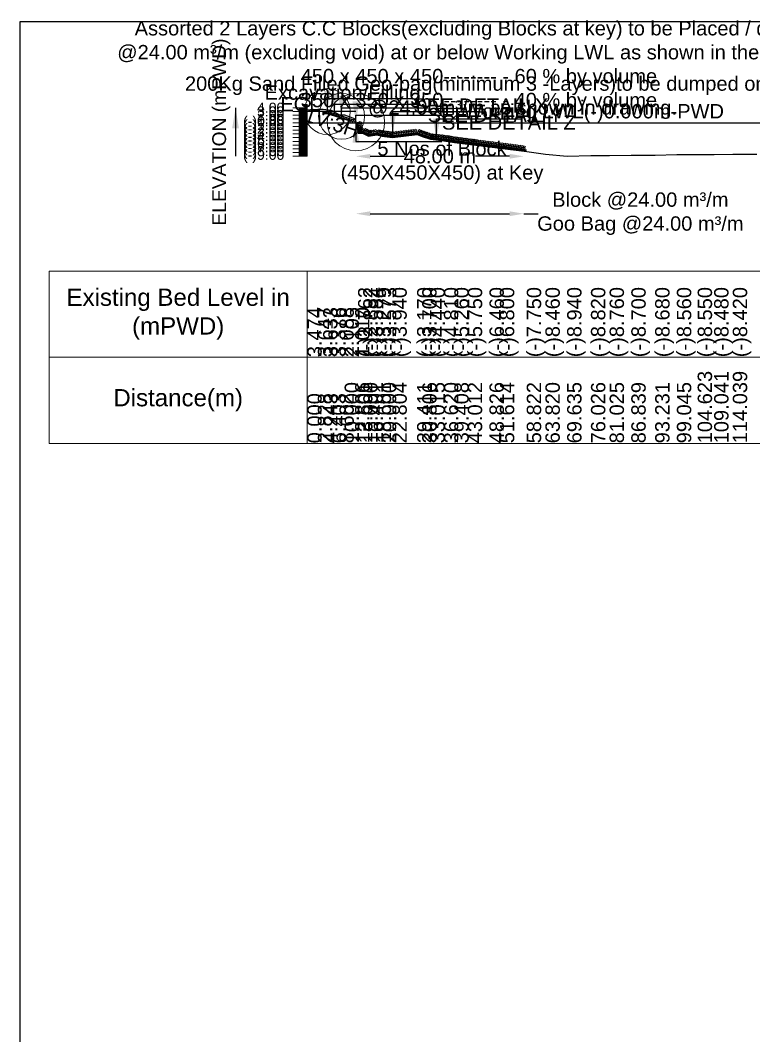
# Model space of a CAD drawing. Header units: inches. Extents: x 89000 to 845000, y -7071 to 18.
# Drawn here: x 160000 to 162555, y -3533 to 4 of the extents above; entities that cross this region are included whole.
import ezdxf

# ---------------------------------------------------------------- set-up
doc = ezdxf.new("R2010")
doc.units = ezdxf.units.IN
doc.header["$LTSCALE"] = 7
doc.header["$MEASUREMENT"] = 0
for name, color, linetype, lineweight in [('Cross section Data Border', 7, 'Continuous', 9), ('Cross Section Labels', 7, 'Continuous', 9), ('Existing_Bed_Level for Xsection', 7, 'Continuous', 25), ('Long Section Labels', 7, 'Continuous', 9)]:
    doc.layers.add(name, color=color, linetype=linetype, lineweight=lineweight)
doc.styles.get("Standard").update_dxf_attribs({"font": 'arial.ttf'})
doc.dimstyles.new('Appron Lebeling Style', dxfattribs={"dimtxt": 50, "dimasz": 50, "dimexe": 0.18, "dimexo": 0.0625, "dimgap": 0.09, "dimtad": 0, "dimtih": 1, "dimtoh": 1, "dimdec": 4, "dimzin": 0, "dimdsep": 46, "dimtxsty": 'Standard', "dimcen": 0.09, "dimse1": 1, "dimse2": 1, "dimadec": 0, "dimazin": 0, "dimtfac": 1, "dimtdec": 4, "dimtofl": 0, "dimtmove": 0, "dimatfit": 3, "dimfxl": 1, "dimtolj": 1, "dimtzin": 0, "dimarcsym": 0})
doc.dimstyles.get("Standard").update_dxf_attribs({"dimtxt": 0.18, "dimasz": 0.18, "dimexe": 0.18, "dimexo": 0.0625, "dimgap": 0.09, "dimtad": 0, "dimtih": 1, "dimtoh": 1, "dimdec": 4, "dimzin": 0, "dimdsep": 46, "dimtxsty": 'Standard', "dimcen": 0.09, "dimadec": 0, "dimazin": 0, "dimtfac": 1, "dimtdec": 4, "dimtofl": 0, "dimtmove": 0, "dimatfit": 3, "dimfxl": 1, "dimtolj": 1, "dimtzin": 0, "dimarcsym": 0})

# ---------------------------------------------------------------- blocks, each defined once
blk = doc.blocks.new('*D3')
at = {"layer": 'Cross Section Labels', "color": 0, "lineweight": -2, "transparency": 16777216}
for p, q in [((161219.2, -469.8), (161338.4, -469.8)), ((161704.8, -469.8), (161585.6, -469.8))]:
    blk.add_line(p, q, dxfattribs=at)
at = {"layer": 'Cross Section Labels', "color": 0, "transparency": 16777216}
for points in [[(161219.2, -461.4), (161219.2, -478.1), (161169.2, -469.8)], [(161704.8, -461.4), (161704.8, -478.1), (161754.8, -469.8)]]:
    blk.add_solid(points, dxfattribs=at)
at = {"layer": 'Defpoints', "color": 0, "transparency": 16777216}
for p in [(161169.2, -352.8), (161754.8, -452.2), (161754.8, -469.8)]:
    blk.add_point(p, dxfattribs=at)
at = {"layer": 'Cross Section Labels', "color": 0, "transparency": 16777216, "insert": (161462, -469.8), "char_height": 50, "attachment_point": 5}
blk.add_mtext('\\A1;48.00 m', dxfattribs=at)
blk = doc.blocks.new('*D4')
at = {"layer": 'Cross Section Labels', "color": 0, "lineweight": -2, "transparency": 16777216}
for p, q in [((161219.2, -669.8), (161704.8, -669.8)), ((161754.8, -669.8), (161804.8, -669.8))]:
    blk.add_line(p, q, dxfattribs=at)
at = {"layer": 'Cross Section Labels', "color": 0, "transparency": 16777216}
for points in [[(161219.2, -661.4), (161219.2, -678.1), (161169.2, -669.8)], [(161704.8, -661.4), (161704.8, -678.1), (161754.8, -669.8)]]:
    blk.add_solid(points, dxfattribs=at)
at = {"layer": 'Defpoints', "color": 0, "transparency": 16777216}
for p in [(161169.2, -352.8), (161754.8, -452.2), (161754.8, -669.8)]:
    blk.add_point(p, dxfattribs=at)
at = {"layer": 'Cross Section Labels', "color": 0, "transparency": 16777216, "insert": (162160.4, -669.8), "char_height": 50, "attachment_point": 5}
blk.add_mtext('\\A1;Block @24.00 m³/m ^JGoo Bag @24.00 m³/m ', dxfattribs=at)

msp = doc.modelspace()

# ---------------------------------------------------------------- linework, layer by layer
msp.add_lwpolyline([(160000, 0), (170000, 0), (170000, -7071), (160000, -7071)], close=True)
at = {"layer": 'Cross section Data Border'}
msp.add_lwpolyline([(160100, -869.78), (168718.09983, -869.78), (168718.09983, -1469.78), (160100, -1469.78)], close=True, dxfattribs=at)
for points in [[(161000, -869.78), (161000, -1469.78)], [(160100, -1169.78), (168718.09983, -1169.78)]]:
    msp.add_lwpolyline(points, dxfattribs=at)
at = {"layer": 'Cross Section Labels'}
msp.add_lwpolyline([(161493.64933, -352.78), (161543.64933, -302.78), (161443.64933, -302.78)], close=True, dxfattribs=at)
for centre, radius in [((161069.79933, -313.78), 80), ((161119.52433, -330.355), 80), ((161169.24933, -350.83), 100)]:
    msp.add_circle(centre, radius, dxfattribs=at)
at = {"layer": 'Existing_Bed_Level for Xsection'}
for points in [[(161000, -307.618), (161036.76955, -305.369), (161055.15433, -305.551), (161083.24062, -308.892), (161111.83023, -325.636), (161130, -325.415), (161166.48123, -339.65), (161176.81912, -388.686), (161195, -390.246), (161213.21585, -399.372), (161241.81398, -395.407), (161260, -399.229), (161296.44561, -404), (161382.34147, -393.99), (161400.47597, -400.88), (161429.19692, -410.5), (161476.05567, -415.31), (161512.30557, -421.16), (161559.15114, -427.53), (161634.74089, -436.76), (161670.98137, -441.18), (161764.68294, -453.53), (161829.66077, -462.76), (161905.2519, -469), (161988.34205, -467.44), (162053.32094, -466.66), (162128.90611, -465.88), (162212.00165, -465.62), (162287.59077, -464.06), (162360.10073, -463.93), (162417.5366, -463.02), (162482.51307, -462.24), (162565.6232, -461.85)], [(161169.24933, -313.78), (161000, -313.78)], [(161154.62433, -342.055), (161070.39973, -313.98014), (161069.79933, -313.78), (161069.16645, -313.78), (161057.46645, -313.78)], [(161057.46645, -317.68), (161069.16645, -317.68), (161154.62433, -346.16596)], [(161000, -352.78), (168618.09983, -352.78)], [(161057.46645, -318.98), (161068.95548, -318.98), (161152.80548, -346.93)], [(161057.46645, -320.28), (161068.74452, -320.28), (161151.69933, -347.9316)]]:
    msp.add_lwpolyline(points, dxfattribs=at)
at = {"layer": 'Long Section Labels'}
for points in [[(161000, -300.78), (160950, -300.78)], [(161000, -313.78), (160950, -313.78)], [(161000, -304.03), (160970, -304.03)], [(161000, -307.28), (160970, -307.28)], [(161000, -310.53), (160970, -310.53)], [(161000, -317.03), (160970, -317.03)], [(161000, -469.78), (161000, -456.78), (161000, -443.78), (161000, -430.78), (161000, -417.78), (161000, -404.78), (161000, -391.78), (161000, -378.78), (161000, -365.78), (161000, -352.78), (161000, -339.78), (161000, -326.78), (161000, -313.78), (161000, -300.78)], [(161000, -326.78), (160950, -326.78)], [(161000, -339.78), (160950, -339.78)], [(161000, -352.78), (160950, -352.78)], [(161000, -320.28), (160970, -320.28)], [(161000, -323.53), (160970, -323.53)], [(161000, -330.03), (160970, -330.03)], [(161000, -333.28), (160970, -333.28)], [(161000, -336.53), (160970, -336.53)], [(161000, -343.03), (160970, -343.03)], [(161000, -346.28), (160970, -346.28)], [(161000, -349.53), (160970, -349.53)], [(161000, -365.78), (160950, -365.78)], [(161000, -378.78), (160950, -378.78)], [(161000, -356.03), (160970, -356.03)], [(161000, -359.28), (160970, -359.28)], [(161000, -362.53), (160970, -362.53)], [(161000, -369.03), (160970, -369.03)], [(161000, -372.28), (160970, -372.28)], [(161000, -375.53), (160970, -375.53)], [(161000, -382.03), (160970, -382.03)], [(161000, -385.28), (160970, -385.28)], [(161000, -388.53), (160970, -388.53)], [(161000, -391.78), (160950, -391.78)], [(161000, -404.78), (160950, -404.78)], [(161000, -417.78), (160950, -417.78)], [(161000, -395.03), (160970, -395.03)], [(161000, -398.28), (160970, -398.28)], [(161000, -401.53), (160970, -401.53)], [(161000, -408.03), (160970, -408.03)], [(161000, -411.28), (160970, -411.28)], [(161000, -414.53), (160970, -414.53)], [(161000, -421.03), (160970, -421.03)], [(161000, -424.28), (160970, -424.28)], [(161000, -430.78), (160950, -430.78)], [(161000, -443.78), (160950, -443.78)], [(161000, -456.78), (160950, -456.78)], [(161000, -427.53), (160970, -427.53)], [(161000, -434.03), (160970, -434.03)], [(161000, -437.28), (160970, -437.28)], [(161000, -440.53), (160970, -440.53)], [(161000, -447.03), (160970, -447.03)], [(161000, -450.28), (160970, -450.28)], [(161000, -453.53), (160970, -453.53)], [(161000, -469.78), (160950, -469.78)], [(161000, -460.03), (160970, -460.03)], [(161000, -463.28), (160970, -463.28)], [(161000, -466.53), (160970, -466.53)]]:
    msp.add_lwpolyline(points, dxfattribs=at)
for points in [[(161057.46645, -313.78), (161053.56645, -313.78), (161053.56645, -319.63), (161057.46645, -319.63)], [(161063.31645, -313.78), (161057.46645, -313.78), (161057.46645, -317.68), (161063.31645, -317.68)], [(161069.16645, -313.78), (161063.31645, -313.78), (161063.31645, -317.68), (161069.16645, -317.68)], [(161075.94953, -315.83007), (161070.39973, -313.98014), (161069.16645, -317.68), (161074.71624, -319.52993)], [(161081.49933, -317.68), (161075.94953, -315.83007), (161074.71624, -319.52993), (161080.26604, -321.37986)], [(161087.04913, -319.52993), (161081.49933, -317.68), (161080.26604, -321.37986), (161085.81584, -323.2298)], [(161057.46645, -319.63), (161053.56645, -319.63), (161053.56645, -325.48), (161057.46645, -325.48)], [(161092.59892, -321.37986), (161087.04913, -319.52993), (161085.81584, -323.2298), (161091.36563, -325.07973)], [(161098.14872, -323.2298), (161092.59892, -321.37986), (161091.36563, -325.07973), (161096.91543, -326.92966)], [(161103.69852, -325.07973), (161098.14872, -323.2298), (161096.91543, -326.92966), (161102.46523, -328.77959)], [(161109.24831, -326.92966), (161103.69852, -325.07973), (161102.46523, -328.77959), (161108.01503, -330.62953)], [(161114.79811, -328.77959), (161109.24831, -326.92966), (161108.01503, -330.62953), (161113.56482, -332.47946)], [(161120.34791, -330.62953), (161114.79811, -328.77959), (161113.56482, -332.47946), (161119.11462, -334.32939)], [(161125.89771, -332.47946), (161120.34791, -330.62953), (161119.11462, -334.32939), (161124.66442, -336.17932)], [(161131.4475, -334.32939), (161125.89771, -332.47946), (161124.66442, -336.17932), (161130.21422, -338.02926)], [(161136.9973, -336.17932), (161131.4475, -334.32939), (161130.21422, -338.02926), (161135.76401, -339.87919)], [(161142.5471, -338.02926), (161136.9973, -336.17932), (161135.76401, -339.87919), (161141.31381, -341.72912)], [(161148.0969, -339.87919), (161142.5471, -338.02926), (161141.31381, -341.72912), (161146.86361, -343.57905)], [(161153.64669, -341.72912), (161148.0969, -339.87919), (161146.86361, -343.57905), (161152.4134, -345.42899)], [(161157.54933, -346.93), (161151.69933, -346.93), (161151.69933, -352.78), (161157.54933, -352.78)], [(161160.47433, -341.08), (161154.62433, -341.08), (161154.62433, -346.93), (161160.47433, -346.93)], [(161163.39933, -346.93), (161157.54933, -346.93), (161157.54933, -352.78), (161163.39933, -352.78)], [(161166.32433, -341.08), (161160.47433, -341.08), (161160.47433, -346.93), (161166.32433, -346.93)], [(161169.24933, -346.93), (161163.39933, -346.93), (161163.39933, -352.78), (161169.24933, -352.78)], [(161183.13445, -354.95502), (161180.48622, -349.73876), (161175.26996, -352.387), (161177.91819, -357.60325)], [(161186.80043, -356.15193), (161188.61408, -350.59017), (161183.05233, -348.77652), (161181.23867, -354.33828)], [(161183.53305, -372.72352), (161178.7334, -369.37899), (161175.38887, -374.17863), (161180.18852, -377.52317)], [(161181.32714, -375.88674), (161175.56792, -376.91337), (161176.59455, -382.67258), (161182.35376, -381.64595)], [(161184.34124, -360.67919), (161181.693, -355.46293), (161176.47674, -358.11117), (161179.12498, -363.32743)], [(161185.54802, -366.40337), (161182.89978, -361.18711), (161177.68353, -363.83534), (161180.33176, -369.0516)], [(161186.7548, -372.12754), (161184.10657, -366.91128), (161178.89031, -369.55952), (161181.53855, -374.77578)], [(161187.96159, -377.85172), (161185.31335, -372.63546), (161180.09709, -375.28369), (161182.74533, -380.49995)], [(161189.36163, -373.22364), (161184.56199, -369.87911), (161181.21745, -374.67875), (161186.0171, -378.02328)], [(161189.16837, -383.57589), (161186.52014, -378.35963), (161181.30388, -381.00787), (161183.95211, -386.22413)], [(161187.15572, -376.38686), (161181.39651, -377.41349), (161182.42313, -383.1727), (161188.18235, -382.14607)], [(161188.00722, -361.8761), (161189.82087, -356.31434), (161184.25911, -354.50069), (161182.44546, -360.06245)], [(161189.214, -367.60028), (161191.02765, -362.03852), (161185.46589, -360.22487), (161183.65224, -365.78663)], [(161190.42079, -373.32445), (161192.23444, -367.76269), (161186.67268, -365.94904), (161184.85903, -371.5108)], [(161191.62757, -379.04863), (161193.44122, -373.48687), (161187.87946, -371.67321), (161186.06581, -377.23497)], [(161195.19022, -373.72376), (161190.39057, -370.37922), (161187.04604, -375.17887), (161191.84568, -378.5234)], [(161192.9843, -376.88698), (161187.22509, -377.9136), (161188.25172, -383.67282), (161194.01093, -382.64619)], [(161192.83435, -384.7728), (161194.64801, -379.21104), (161189.08625, -377.39739), (161187.27259, -382.95915)], [(161203.29837, -379.70909), (161197.56784, -378.53288), (161196.39163, -384.26341), (161202.12216, -385.43962)], [(161206.51778, -377.58602), (161203.29544, -372.7035), (161198.41292, -375.92584), (161201.63526, -380.80836)], [(161208.52869, -382.32944), (161202.79816, -381.15323), (161201.62195, -386.88376), (161207.35249, -388.05997)], [(161211.7481, -380.20637), (161208.52576, -375.32385), (161203.64324, -378.54619), (161206.86558, -383.42871)], [(161213.75901, -384.94979), (161208.02848, -383.77358), (161206.85227, -389.50411), (161212.58281, -390.68032)], [(161216.97842, -382.82672), (161213.75608, -377.9442), (161208.87356, -381.16654), (161212.0959, -386.04906)], [(161218.53338, -381.99911), (161213.11212, -379.80083), (161210.91384, -385.22209), (161216.3351, -387.42037)], [(161217.08295, -385.57238), (161211.69421, -387.84922), (161213.97106, -393.23796), (161219.35979, -390.96112)], [(161218.98934, -387.57014), (161213.2588, -386.39393), (161212.08259, -392.12446), (161217.81313, -393.30067)], [(161222.20875, -385.44707), (161218.98641, -380.56455), (161214.10388, -383.78689), (161217.32622, -388.66941)], [(161224.32795, -381.19572), (161218.9067, -378.99744), (161216.70841, -384.4187), (161222.12967, -386.61698)], [(161222.87752, -384.76899), (161217.48878, -387.04583), (161219.76563, -392.43457), (161225.15436, -390.15773)], [(161230.12253, -380.39233), (161224.70127, -378.19405), (161222.50298, -383.61531), (161227.92424, -385.81359)], [(161228.67209, -383.9656), (161223.28336, -386.24244), (161225.5602, -391.63118), (161230.94894, -389.35434)], [(161235.9171, -379.58894), (161230.49584, -377.39065), (161228.29756, -382.81191), (161233.71882, -385.0102)], [(161234.46667, -383.16221), (161229.07793, -385.43905), (161231.35477, -390.82779), (161236.74351, -388.55094)], [(161241.71167, -378.78555), (161236.29041, -376.58726), (161234.09213, -382.00852), (161239.51339, -384.20681)], [(161240.26124, -382.35882), (161234.8725, -384.63566), (161237.14934, -390.0244), (161242.53808, -387.74755)], [(161250.48942, -383.80545), (161244.64822, -384.12618), (161244.96895, -389.96738), (161250.81015, -389.64665)], [(161253.06261, -380.93304), (161248.70391, -377.03122), (161244.80208, -381.38991), (161249.16078, -385.29174)], [(161256.21436, -385.00861), (161250.37315, -385.32934), (161250.69389, -391.17054), (161256.53509, -390.84981)], [(161258.78754, -382.1362), (161254.42885, -378.23438), (161250.52702, -382.59308), (161254.88572, -386.4949)], [(161261.93929, -386.21177), (161256.09809, -386.5325), (161256.41882, -392.3737), (161262.26002, -392.05297)], [(161264.51248, -383.33937), (161260.15378, -379.43754), (161256.25196, -383.79624), (161260.61065, -387.69806)], [(161269.07766, -383.79873), (161264.4318, -380.24365), (161260.87673, -384.88951), (161265.52259, -388.44458)], [(161266.73299, -386.86051), (161260.93375, -387.6295), (161261.70274, -393.42874), (161267.50198, -392.65975)], [(161274.87817, -384.55806), (161270.23231, -381.00298), (161266.67724, -385.64884), (161271.3231, -389.20391)], [(161272.5335, -387.61984), (161266.73426, -388.38883), (161267.50325, -394.18807), (161273.30249, -393.41908)], [(161280.67868, -385.31739), (161276.03282, -381.76231), (161272.47775, -386.40817), (161277.12361, -389.96324)], [(161278.33401, -388.37917), (161272.53477, -389.14816), (161273.30376, -394.9474), (161279.103, -394.17841)], [(161286.47919, -386.07672), (161281.83333, -382.52164), (161278.27826, -387.1675), (161282.92412, -390.72257)], [(161292.2797, -386.83604), (161287.63385, -383.28097), (161284.07877, -387.92683), (161288.72463, -391.4819)], [(161298.08021, -387.59537), (161293.43436, -384.0403), (161289.87928, -388.68616), (161294.52514, -392.24123)], [(161299.84377, -387.01446), (161294.47162, -384.69877), (161292.15593, -390.07093), (161297.52809, -392.38662)], [(161305.65445, -386.3373), (161300.28229, -384.02162), (161297.9666, -389.39377), (161303.33876, -391.70946)], [(161311.46513, -385.66015), (161306.09297, -383.34446), (161303.77728, -388.71662), (161309.14944, -391.03231)], [(161317.2758, -384.98299), (161311.90364, -382.6673), (161309.58796, -388.03946), (161314.96012, -390.35515)], [(161315.74799, -388.52387), (161310.311, -390.68295), (161312.47009, -396.11994), (161317.90707, -393.96085)], [(161323.08648, -384.30584), (161317.71432, -381.99015), (161315.39863, -387.36231), (161320.77079, -389.67799)], [(161321.55866, -387.84671), (161316.12167, -390.0058), (161318.28076, -395.44279), (161323.71775, -393.2837)], [(161328.89716, -383.62868), (161323.525, -381.31299), (161321.20931, -386.68515), (161326.58147, -389.00084)], [(161327.36934, -387.16955), (161321.93235, -389.32864), (161324.09144, -394.76563), (161329.52843, -392.60654)], [(161334.70783, -382.95152), (161329.33567, -380.63584), (161327.01999, -386.008), (161332.39214, -388.32368)], [(161333.18002, -386.4924), (161327.74303, -388.65149), (161329.90211, -394.08847), (161335.3391, -391.92939)], [(161340.51851, -382.27437), (161335.14635, -379.95868), (161332.83066, -385.33084), (161338.20282, -387.64653)], [(161338.99069, -385.81524), (161333.5537, -387.97433), (161335.71279, -393.41132), (161341.14978, -391.25223)], [(161346.32919, -381.59721), (161340.95703, -379.28153), (161338.64134, -384.65368), (161344.0135, -386.96937)], [(161344.80137, -385.13809), (161339.36438, -387.29717), (161341.52347, -392.73416), (161346.96046, -390.57508)], [(161352.13986, -380.92006), (161346.7677, -378.60437), (161344.45202, -383.97653), (161349.82417, -386.29222)], [(161350.61205, -384.46093), (161345.17506, -386.62002), (161347.33414, -392.05701), (161352.77113, -389.89792)], [(161357.95054, -380.2429), (161352.57838, -377.92721), (161350.26269, -383.29937), (161355.63485, -385.61506)], [(161356.42272, -383.78378), (161350.98573, -385.94286), (161353.14482, -391.37985), (161358.58181, -389.22076)], [(161363.76121, -379.56575), (161358.38906, -377.25006), (161356.07337, -382.62222), (161361.44553, -384.9379)], [(161362.2334, -383.10662), (161356.79641, -385.26571), (161358.9555, -390.7027), (161364.39248, -388.54361)], [(161369.57189, -378.88859), (161364.19973, -376.5729), (161361.88404, -381.94506), (161367.2562, -384.26075)], [(161368.04407, -382.42946), (161362.60709, -384.58855), (161364.76617, -390.02554), (161370.20316, -387.86645)], [(161375.38257, -378.21143), (161370.01041, -375.89575), (161367.69472, -381.26791), (161373.06688, -383.58359)], [(161373.85475, -381.75231), (161368.41776, -383.9114), (161370.57685, -389.34838), (161376.01384, -387.1893)], [(161381.19324, -377.53428), (161375.82109, -375.21859), (161373.5054, -380.59075), (161378.87756, -382.90644)], [(161379.66543, -381.07515), (161374.22844, -383.23424), (161376.38753, -388.67123), (161381.82451, -386.51214)], [(161391.3889, -383.37339), (161385.56877, -382.78299), (161384.97838, -388.60313), (161390.79851, -389.19352)], [(161394.37699, -380.93549), (161390.6772, -376.40404), (161386.14575, -380.10383), (161389.84554, -384.63528)], [(161396.85749, -385.45112), (161391.03736, -384.86073), (161390.44697, -390.68086), (161396.2671, -391.27125)], [(161399.84558, -383.01322), (161396.14579, -378.48177), (161391.61434, -382.18156), (161395.31413, -386.71301)], [(161402.32609, -387.52885), (161396.50596, -386.93846), (161395.91557, -392.75859), (161401.7357, -393.34898)], [(161405.31418, -385.09096), (161401.61439, -380.5595), (161397.08294, -384.25929), (161400.78273, -388.79075)], [(161407.33927, -389.32367), (161401.50022, -388.96586), (161401.14241, -394.80491), (161406.98146, -395.16272)], [(161410.22776, -386.76855), (161406.35019, -382.38826), (161401.9699, -386.26582), (161405.84746, -390.64612)], [(161415.77486, -388.62654), (161411.8973, -384.24624), (161407.517, -388.12381), (161411.39457, -392.5041)], [(161421.32197, -390.48453), (161417.4444, -386.10423), (161413.06411, -389.98179), (161416.94167, -394.36209)], [(161426.86907, -392.34251), (161422.99151, -387.96222), (161418.61121, -391.83978), (161422.48878, -396.22008)], [(161284.13452, -389.1385), (161278.33528, -389.90749), (161279.10427, -395.70673), (161284.90351, -394.93774)], [(161289.93503, -389.89783), (161284.13579, -390.66682), (161284.90478, -396.46606), (161290.70402, -395.69707)], [(161295.73554, -390.65716), (161289.9363, -391.42615), (161290.70529, -397.22539), (161296.50453, -396.4564)], [(161298.31596, -390.55533), (161292.87897, -392.71442), (161295.03806, -398.15141), (161300.47504, -395.99232)], [(161304.12663, -389.87818), (161298.68965, -392.03726), (161300.84873, -397.47425), (161306.28572, -395.31517)], [(161309.93731, -389.20102), (161304.50032, -391.36011), (161306.65941, -396.7971), (161312.0964, -394.63801)], [(161412.88637, -391.18166), (161407.04733, -390.82385), (161406.68952, -396.6629), (161412.52856, -397.02071)], [(161418.43348, -393.03965), (161412.59443, -392.68184), (161412.23662, -398.52088), (161418.07567, -398.87869)], [(161423.98059, -394.89763), (161418.14154, -394.53982), (161417.78373, -400.37887), (161423.62278, -400.73668)], [(161429.52769, -396.75562), (161423.68864, -396.39781), (161423.33084, -402.23686), (161429.16988, -402.59467)], [(161432.41618, -394.2005), (161428.53862, -389.8202), (161424.15832, -393.69777), (161428.03588, -398.07806)], [(161435.0748, -398.61361), (161429.23575, -398.2558), (161428.87794, -404.09484), (161434.71699, -404.45265)], [(161437.96329, -396.05849), (161434.08572, -391.67819), (161429.70543, -395.55575), (161433.58299, -399.93605)], [(161440.40526, -395.08592), (161435.66212, -391.66172), (161432.23792, -396.40486), (161436.98106, -399.82906)], [(161438.14684, -398.21187), (161432.37129, -399.1422), (161433.30162, -404.91775), (161439.07717, -403.98742)], [(161446.22468, -395.68328), (161441.48154, -392.25908), (161438.05734, -397.00222), (161442.80048, -400.42642)], [(161443.96626, -398.80923), (161438.19071, -399.73956), (161439.12104, -405.51511), (161444.89659, -404.58478)], [(161452.0441, -396.28064), (161447.30096, -392.85644), (161443.87676, -397.59958), (161448.6199, -401.02378)], [(161449.78568, -399.40659), (161444.01013, -400.33692), (161444.94047, -406.11247), (161450.71602, -405.18214)], [(161457.86352, -396.87799), (161453.12038, -393.4538), (161449.69618, -398.19693), (161454.43932, -401.62113)], [(161455.6051, -400.00394), (161449.82955, -400.93428), (161450.75989, -406.70983), (161456.53544, -405.77949)], [(161463.68294, -397.47535), (161458.9398, -394.05115), (161455.51561, -398.79429), (161460.25874, -402.21849)], [(161461.42453, -400.6013), (161455.64897, -401.53163), (161456.57931, -407.30718), (161462.35486, -406.37685)], [(161469.50236, -398.07271), (161464.75922, -394.64851), (161461.33503, -399.39165), (161466.07817, -402.81585)], [(161467.24395, -401.19866), (161461.4684, -402.12899), (161462.39873, -407.90454), (161468.17428, -406.97421)], [(161475.32178, -398.67007), (161470.57865, -395.24587), (161467.15445, -399.98901), (161471.89759, -403.4132)], [(161473.06337, -401.79602), (161467.28782, -402.72635), (161468.21815, -408.5019), (161473.9937, -407.57157)], [(161481.14121, -399.26742), (161476.39807, -395.84323), (161472.97387, -400.58636), (161477.71701, -404.01056)], [(161478.88279, -402.39337), (161473.10724, -403.32371), (161474.03757, -409.09926), (161479.81312, -408.16892)], [(161485.39836, -403.50995), (161479.57877, -404.10562), (161480.17443, -409.92521), (161485.99403, -409.32955)], [(161487.83332, -400.51946), (161483.29557, -396.82739), (161479.6035, -401.36514), (161484.14125, -405.05721)], [(161491.17364, -404.44196), (161485.35405, -405.03763), (161485.94971, -410.85722), (161491.76931, -410.26156)], [(161493.6086, -401.45148), (161489.07085, -397.75941), (161485.37878, -402.29715), (161489.91653, -405.98922)], [(161496.94892, -405.37398), (161491.12933, -405.96964), (161491.72499, -411.78924), (161497.54458, -411.19357)], [(161499.38388, -402.38349), (161494.84613, -398.69142), (161491.15406, -403.22916), (161495.6918, -406.92123)], [(161502.7242, -406.30599), (161496.9046, -406.90165), (161497.50027, -412.72125), (161503.31986, -412.12558)], [(161505.15915, -403.3155), (161500.62141, -399.62343), (161496.92934, -404.16118), (161501.46708, -407.85325)], [(161508.49948, -407.238), (161502.67988, -407.83367), (161503.27555, -413.65326), (161509.09514, -413.0576)], [(161510.93443, -404.24752), (161506.39669, -400.55545), (161502.70462, -405.09319), (161507.24236, -408.78526)], [(161514.27476, -408.17002), (161508.45516, -408.76568), (161509.05083, -414.58528), (161514.87042, -413.98961)], [(161516.70971, -405.17953), (161512.17197, -401.48746), (161508.4799, -406.0252), (161513.01764, -409.71727)], [(161522.10793, -405.86325), (161517.47984, -402.28507), (161513.90167, -406.91316), (161518.52975, -410.49133)], [(161519.74803, -408.91332), (161513.94503, -409.6534), (161514.68512, -415.4564), (161520.48812, -414.71632)], [(161527.90458, -406.65147), (161523.2765, -403.0733), (161519.69832, -407.70138), (161524.3264, -411.27956)], [(161525.54469, -409.70154), (161519.74169, -410.44163), (161520.48177, -416.24462), (161526.28477, -415.50454)], [(161533.70124, -407.43969), (161529.07315, -403.86152), (161525.49498, -408.4896), (161530.12306, -412.06778)], [(161531.34134, -410.48976), (161525.53834, -411.22985), (161526.27843, -417.03284), (161532.08143, -416.29276)], [(161539.49789, -408.22792), (161534.86981, -404.64974), (161531.29163, -409.27782), (161535.91971, -412.856)], [(161537.138, -411.27798), (161531.335, -412.01807), (161532.07508, -417.82107), (161537.87808, -417.08098)], [(161545.29455, -409.01614), (161540.66646, -405.43796), (161537.08829, -410.06604), (161541.71637, -413.64422)], [(161542.93465, -412.0662), (161537.13165, -412.80629), (161537.87174, -418.60929), (161543.67474, -417.8692)], [(161551.0912, -409.80436), (161546.46312, -406.22618), (161542.88494, -410.85427), (161547.51302, -414.43244)], [(161548.73131, -412.85443), (161542.92831, -413.59451), (161543.66839, -419.39751), (161549.47139, -418.65742)], [(161556.88786, -410.59258), (161552.25977, -407.0144), (161548.6816, -411.64249), (161553.30968, -415.22066)], [(161554.52796, -413.64265), (161548.72496, -414.38273), (161549.46505, -420.18573), (161555.26805, -419.44565)], [(161562.68451, -411.3808), (161558.05643, -407.80263), (161554.47825, -412.43071), (161559.10633, -416.00889)], [(161560.32461, -414.43087), (161554.52162, -415.17095), (161555.2617, -420.97395), (161561.0647, -420.23387)], [(161568.27071, -412.04315), (161563.59423, -408.52846), (161560.07954, -413.20493), (161564.75601, -416.71963)], [(161565.95265, -415.12513), (161560.16029, -415.94433), (161560.97948, -421.73669), (161566.77184, -420.91749)], [(161573.36852, -418.55908), (161568.69205, -415.04438), (161565.17735, -419.72086), (161569.85382, -423.23555)], [(161574.07758, -412.75221), (161569.4011, -409.23751), (161565.88641, -413.91399), (161570.56288, -417.42868)], [(161579.17539, -419.26814), (161574.49892, -415.75344), (161570.98422, -420.42991), (161575.66069, -423.94461)], [(161579.88445, -413.46127), (161575.20797, -409.94657), (161571.69328, -414.62304), (161576.36975, -418.13774)], [(161584.98226, -419.97719), (161580.30579, -416.4625), (161576.79109, -421.13897), (161581.46756, -424.65367)], [(161585.69132, -414.17032), (161581.01484, -410.65563), (161577.50015, -415.3321), (161582.17662, -418.8468)], [(161590.78913, -420.68625), (161586.11265, -417.17155), (161582.59796, -421.84803), (161587.27443, -425.36272)], [(161591.49819, -414.87938), (161586.82171, -411.36468), (161583.30702, -416.04116), (161587.98349, -419.55585)], [(161596.596, -421.39531), (161591.91952, -417.88061), (161588.40483, -422.55708), (161593.0813, -426.07178)], [(161597.30506, -415.58844), (161592.62858, -412.07374), (161589.11389, -416.75021), (161593.79036, -420.26491)], [(161602.40287, -422.10436), (161597.72639, -418.58967), (161594.2117, -423.26614), (161598.88817, -426.78084)], [(161602.82332, -415.26031), (161597.39827, -413.0714), (161595.20936, -418.49645), (161600.63441, -420.68536)], [(161608.20974, -422.81342), (161603.53326, -419.29872), (161600.01857, -423.9752), (161604.69504, -427.48989)], [(161608.63019, -415.96937), (161603.20514, -413.78046), (161601.01623, -419.20551), (161606.44128, -421.39442)], [(161614.01661, -423.52247), (161609.34013, -420.00778), (161605.82544, -424.68425), (161610.50191, -428.19895)], [(161614.43706, -416.67843), (161609.01201, -414.48951), (161606.8231, -419.91456), (161612.24815, -422.10347)], [(161619.82348, -424.23153), (161615.147, -420.71684), (161611.63231, -425.39331), (161616.30878, -428.90801)], [(161620.24393, -417.38748), (161614.81888, -415.19857), (161612.62997, -420.62362), (161618.05502, -422.81253)], [(161625.63035, -424.94059), (161620.95387, -421.42589), (161617.43918, -426.10237), (161622.11565, -429.61706)], [(161626.0508, -418.09654), (161620.62575, -415.90763), (161618.43684, -421.33268), (161623.86189, -423.52159)], [(161631.43722, -425.64964), (161626.76074, -422.13495), (161623.24605, -426.81142), (161627.92252, -430.32612)], [(161631.85767, -418.8056), (161626.43262, -416.61668), (161624.24371, -422.04173), (161629.66876, -424.23064)], [(161637.24409, -426.3587), (161632.56761, -422.844), (161629.05292, -427.52048), (161633.72939, -431.03518)], [(161637.66454, -419.51465), (161632.23949, -417.32574), (161630.05058, -422.75079), (161635.47563, -424.9397)], [(161643.04959, -427.06658), (161638.37262, -423.55255), (161634.85858, -428.22952), (161639.53555, -431.74355)], [(161643.46907, -420.22247), (161638.04372, -418.03433), (161635.85557, -423.45969), (161641.28093, -425.64783)], [(161648.85656, -427.77482), (161644.17959, -424.26078), (161640.66555, -428.93775), (161645.34252, -432.45179)], [(161649.27604, -420.93071), (161643.85069, -418.74256), (161641.66254, -424.16792), (161647.0879, -426.35607)], [(161655.08301, -421.63895), (161649.65766, -419.4508), (161647.46951, -424.87616), (161652.89487, -427.06431)], [(161660.88998, -422.34718), (161655.46463, -420.15904), (161653.27648, -425.58439), (161658.70184, -427.77254)], [(161666.69695, -423.05542), (161661.2716, -420.86727), (161659.08345, -426.29263), (161664.50881, -428.48078)], [(161672.50392, -423.76365), (161667.07857, -421.57551), (161664.89042, -427.00087), (161670.31578, -429.18901)], [(161678.47232, -424.54364), (161673.06841, -422.30307), (161670.82783, -427.70698), (161676.23175, -429.94756)], [(161684.27216, -425.30807), (161678.86825, -423.06749), (161676.62767, -428.47141), (161682.03159, -430.71198)], [(161690.072, -426.07249), (161684.66809, -423.83192), (161682.42751, -429.23584), (161687.83143, -431.47641)], [(161654.66353, -428.48306), (161649.98656, -424.96902), (161646.47252, -429.64599), (161651.14949, -433.16003)], [(161660.4705, -429.19129), (161655.79353, -425.67726), (161652.27949, -430.35423), (161656.95646, -433.86826)], [(161666.27747, -429.89953), (161661.6005, -426.38549), (161658.08646, -431.06246), (161662.76343, -434.5765)], [(161672.08444, -430.60776), (161667.40747, -427.09373), (161663.89343, -431.7707), (161668.5704, -435.28473)], [(161677.98659, -431.38337), (161673.34386, -427.82421), (161669.78471, -432.46694), (161674.42744, -436.02609)], [(161683.78643, -432.14779), (161679.1437, -428.58864), (161675.58455, -433.23137), (161680.22728, -436.79052)], [(161689.58627, -432.91222), (161684.94354, -429.35307), (161681.38439, -433.99579), (161686.02712, -437.55495)], [(161695.38611, -433.67665), (161690.74339, -430.11749), (161687.18423, -434.76022), (161691.82696, -438.31938)], [(161695.87184, -426.83692), (161690.46793, -424.59635), (161688.22735, -430.00027), (161693.63127, -432.24084)], [(161701.18595, -434.44107), (161696.54323, -430.88192), (161692.98407, -435.52465), (161697.6268, -439.0838)], [(161701.67169, -427.60135), (161696.26777, -425.36078), (161694.02719, -430.76469), (161699.43111, -433.00527)], [(161706.98579, -435.2055), (161702.34307, -431.64635), (161698.78391, -436.28908), (161703.42664, -439.84823)], [(161707.47153, -428.36578), (161702.06761, -426.1252), (161699.82703, -431.52912), (161705.23095, -433.76969)], [(161712.78563, -435.96993), (161708.14291, -432.41077), (161704.58375, -437.0535), (161709.22648, -440.61266)], [(161713.27137, -429.1302), (161707.86745, -426.88963), (161705.62688, -432.29355), (161711.03079, -434.53412)], [(161718.58548, -436.73436), (161713.94275, -433.1752), (161710.38359, -437.81793), (161715.02632, -441.37708)], [(161719.07121, -429.89463), (161713.66729, -427.65406), (161711.42672, -433.05797), (161716.83063, -435.29855)], [(161724.38532, -437.49878), (161719.74259, -433.93963), (161716.18343, -438.58236), (161720.82616, -442.14151)], [(161724.87105, -430.65906), (161719.46713, -428.41848), (161717.22656, -433.8224), (161722.63047, -436.06298)], [(161730.18516, -438.26321), (161725.54243, -434.70406), (161721.98327, -439.34678), (161726.626, -442.90594)], [(161730.67089, -431.42348), (161725.26697, -429.18291), (161723.0264, -434.58683), (161728.43032, -436.8274)], [(161735.985, -439.02764), (161731.34227, -435.46848), (161727.78312, -440.11121), (161732.42584, -443.67037)], [(161736.47073, -432.18791), (161731.06681, -429.94734), (161728.82624, -435.35126), (161734.23016, -437.59183)], [(161741.78484, -439.79207), (161737.14211, -436.23291), (161733.58296, -440.87564), (161738.22568, -444.43479)], [(161742.27057, -432.95234), (161736.86665, -430.71177), (161734.62608, -436.11568), (161740.03, -438.35626)], [(161747.58468, -440.55649), (161742.94195, -436.99734), (161739.3828, -441.64007), (161744.02552, -445.19922)], [(161748.07041, -433.71677), (161742.66649, -431.47619), (161740.42592, -436.88011), (161745.82984, -439.12068)], [(161753.38452, -441.32092), (161748.74179, -437.76177), (161745.18264, -442.40449), (161749.82536, -445.96365)], [(161753.87025, -434.48119), (161748.46633, -432.24062), (161746.22576, -437.64454), (161751.62968, -439.88511)], [(161759.18436, -442.08535), (161754.54163, -438.52619), (161750.98248, -443.16892), (161755.62521, -446.72807)], [(161759.67009, -435.24562), (161754.26617, -433.00505), (161752.0256, -438.40897), (161757.42952, -440.64954)]]:
    msp.add_lwpolyline(points, close=True, dxfattribs=at)
for centre, major_axis in [((161171.22304, -356.7854), (0.89248, -4.23334)), ((161173.38551, -356.3295), (0.89248, -4.23334)), ((161175.54798, -355.8736), (0.89248, -4.23334)), ((161173.00801, -365.25209), (0.89248, -4.23334)), ((161174.79298, -373.71878), (0.89248, -4.23334)), ((161175.17048, -364.79619), (0.89248, -4.23334)), ((161179.14771, -387.77674), (4.31056, -0.36987)), ((161179.33664, -385.57483), (4.31056, -0.36987)), ((161176.57795, -382.18547), (0.89248, -4.23334)), ((161179.52558, -383.37292), (4.31056, -0.36987)), ((161176.95545, -373.26288), (0.89248, -4.23334)), ((161177.33294, -364.34029), (0.89248, -4.23334)), ((161178.74041, -381.72957), (0.89248, -4.23334)), ((161179.11791, -372.80698), (0.89248, -4.23334)), ((161180.90288, -381.27367), (0.89248, -4.23334)), ((161187.76883, -388.51647), (4.31056, -0.36987)), ((161187.95776, -386.31456), (4.31056, -0.36987)), ((161188.1467, -384.11266), (4.31056, -0.36987)), ((161196.65747, -389.84046), (3.86811, -1.93789)), ((161197.64738, -387.86456), (3.86811, -1.93789)), ((161198.63729, -385.88866), (3.86811, -1.93789)), ((161206.37352, -389.76445), (3.86811, -1.93789)), ((161365.10775, -390.43597), (4.29732, 0.50079)), ((161373.70238, -389.43438), (4.29732, 0.50079)), ((161384.0789, -391.10391), (4.04433, -1.5366)), ((161384.86382, -389.038), (4.04433, -1.5366)), ((161204.3937, -393.71625), (3.86811, -1.93789)), ((161205.38361, -391.74035), (3.86811, -1.93789)), ((161212.12992, -397.59204), (3.86811, -1.93789)), ((161213.11983, -395.61614), (3.86811, -1.93789)), ((161214.10974, -393.64024), (3.86811, -1.93789)), ((161219.27648, -392.95387), (4.28541, 0.59415)), ((161219.57998, -395.14293), (4.28541, 0.59415)), ((161219.88348, -397.33199), (4.28541, 0.59415)), ((161227.84729, -391.76557), (4.28541, 0.59415)), ((161228.1508, -393.95463), (4.28541, 0.59415)), ((161228.4543, -396.14369), (4.28541, 0.59415)), ((161236.41811, -390.57726), (4.28541, 0.59415)), ((161236.72161, -392.76632), (4.28541, 0.59415)), ((161237.02512, -394.95538), (4.28541, 0.59415)), ((161245.92767, -395.1424), (4.23391, -0.8898)), ((161246.3822, -392.97965), (4.23391, -0.8898)), ((161246.83673, -390.81689), (4.23391, -0.8898)), ((161254.39549, -396.92201), (4.23391, -0.8898)), ((161254.85002, -394.75926), (4.23391, -0.8898)), ((161255.30455, -392.5965), (4.23391, -0.8898)), ((161262.81427, -398.48298), (4.2898, -0.56157)), ((161263.10113, -396.29168), (4.2898, -0.56157)), ((161263.38799, -394.10037), (4.2898, -0.56157)), ((161271.39387, -399.60611), (4.2898, -0.56157)), ((161271.68073, -397.41481), (4.2898, -0.56157)), ((161271.96759, -395.22351), (4.2898, -0.56157)), ((161279.97347, -400.72925), (4.2898, -0.56157)), ((161280.26033, -398.53794), (4.2898, -0.56157)), ((161280.54719, -396.34664), (4.2898, -0.56157)), ((161288.55307, -401.85238), (4.2898, -0.56157)), ((161288.83993, -399.66108), (4.2898, -0.56157)), ((161289.12679, -397.46977), (4.2898, -0.56157)), ((161296.35066, -398.44868), (4.29732, 0.50079)), ((161296.60647, -400.64382), (4.29732, 0.50079)), ((161296.86229, -402.83896), (4.29732, 0.50079)), ((161304.94529, -397.44709), (4.29732, 0.50079)), ((161305.20111, -399.64223), (4.29732, 0.50079)), ((161305.45692, -401.83738), (4.29732, 0.50079)), ((161313.53993, -396.4455), (4.29732, 0.50079)), ((161313.79574, -398.64064), (4.29732, 0.50079)), ((161314.05156, -400.83579), (4.29732, 0.50079)), ((161322.13457, -395.44391), (4.29732, 0.50079)), ((161322.39038, -397.63905), (4.29732, 0.50079)), ((161322.64619, -399.8342), (4.29732, 0.50079)), ((161330.7292, -394.44232), (4.29732, 0.50079)), ((161330.98502, -396.63747), (4.29732, 0.50079)), ((161331.24083, -398.83261), (4.29732, 0.50079)), ((161339.32384, -393.44073), (4.29732, 0.50079)), ((161339.57965, -395.63588), (4.29732, 0.50079)), ((161339.83547, -397.83102), (4.29732, 0.50079)), ((161347.91847, -392.43914), (4.29732, 0.50079)), ((161348.17429, -394.63429), (4.29732, 0.50079)), ((161348.4301, -396.82943), (4.29732, 0.50079)), ((161356.51311, -391.43756), (4.29732, 0.50079)), ((161356.76892, -393.6327), (4.29732, 0.50079)), ((161357.02474, -395.82784), (4.29732, 0.50079)), ((161365.36356, -392.63111), (4.29732, 0.50079)), ((161365.61937, -394.82626), (4.29732, 0.50079)), ((161373.9582, -391.62952), (4.29732, 0.50079)), ((161374.21401, -393.82467), (4.29732, 0.50079)), ((161383.29398, -393.16983), (4.04433, -1.5366)), ((161391.38264, -396.24302), (4.04433, -1.5366)), ((161392.16756, -394.17711), (4.04433, -1.5366)), ((161392.95248, -392.1112), (4.04433, -1.5366)), ((161399.4713, -399.31622), (4.04433, -1.5366)), ((161400.25622, -397.25031), (4.04433, -1.5366)), ((161401.04114, -395.18439), (4.04433, -1.5366)), ((161407.61452, -402.1057), (4.10239, -1.37408)), ((161408.31643, -400.01013), (4.10239, -1.37408)), ((161409.01833, -397.91455), (4.10239, -1.37408)), ((161415.81931, -404.85387), (4.10239, -1.37408)), ((161416.52121, -402.7583), (4.10239, -1.37408)), ((161417.22312, -400.66272), (4.10239, -1.37408)), ((161424.02409, -407.60204), (4.10239, -1.37408)), ((161424.726, -405.50646), (4.10239, -1.37408)), ((161425.4279, -403.41089), (4.10239, -1.37408)), ((161432.12237, -409.68949), (4.30379, -0.44178)), ((161432.34804, -407.49104), (4.30379, -0.44178)), ((161432.57371, -405.29259), (4.30379, -0.44178)), ((161440.72994, -410.57305), (4.30379, -0.44178)), ((161440.95561, -408.3746), (4.30379, -0.44178)), ((161441.18128, -406.17615), (4.30379, -0.44178)), ((161449.33752, -411.4566), (4.30379, -0.44178)), ((161449.56318, -409.25816), (4.30379, -0.44178)), ((161449.78885, -407.05971), (4.30379, -0.44178)), ((161457.94509, -412.34016), (4.30379, -0.44178)), ((161458.17075, -410.14171), (4.30379, -0.44178)), ((161458.39642, -407.94327), (4.30379, -0.44178)), ((161466.55266, -413.22372), (4.30379, -0.44178)), ((161466.77833, -411.02527), (4.30379, -0.44178)), ((161467.00399, -408.82682), (4.30379, -0.44178)), ((161475.16023, -414.10728), (4.30379, -0.44178)), ((161475.3859, -411.90883), (4.30379, -0.44178)), ((161475.61156, -409.71038), (4.30379, -0.44178)), ((161483.77337, -415.43618), (4.27114, -0.68928)), ((161484.12546, -413.25441), (4.27114, -0.68928)), ((161484.47756, -411.07264), (4.27114, -0.68928)), ((161492.31565, -416.81473), (4.27114, -0.68928)), ((161492.66774, -414.63296), (4.27114, -0.68928)), ((161493.01984, -412.45119), (4.27114, -0.68928)), ((161500.85793, -418.19329), (4.27114, -0.68928)), ((161501.21002, -416.01151), (4.27114, -0.68928)), ((161501.56212, -413.82974), (4.27114, -0.68928)), ((161509.40021, -419.57184), (4.27114, -0.68928)), ((161509.7523, -417.39006), (4.27114, -0.68928)), ((161510.1044, -415.20829), (4.27114, -0.68928)), ((161517.93554, -420.81039), (4.28695, -0.58293)), ((161518.23331, -418.62054), (4.28695, -0.58293)), ((161518.53108, -416.43069), (4.28695, -0.58293)), ((161526.50944, -421.97625), (4.28695, -0.58293)), ((161526.80721, -419.78641), (4.28695, -0.58293)), ((161527.10498, -417.59656), (4.28695, -0.58293)), ((161535.08333, -423.14212), (4.28695, -0.58293)), ((161535.3811, -420.95227), (4.28695, -0.58293)), ((161535.67888, -418.76243), (4.28695, -0.58293)), ((161543.65723, -424.30799), (4.28695, -0.58293)), ((161543.955, -422.11814), (4.28695, -0.58293)), ((161544.25277, -419.92829), (4.28695, -0.58293)), ((161552.23112, -425.47386), (4.28695, -0.58293)), ((161552.5289, -423.28401), (4.28695, -0.58293)), ((161552.82667, -421.09416), (4.28695, -0.58293)), ((161561.06059, -424.42353), (4.2945, -0.52439)), ((161561.32845, -422.22983), (4.2945, -0.52439)), ((161569.64959, -425.47231), (4.2945, -0.52439)), ((161569.91746, -423.2786), (4.2945, -0.52439)), ((161578.50646, -424.32737), (4.2945, -0.52439)), ((161587.09547, -425.37615), (4.2945, -0.52439)), ((161560.79272, -426.61724), (4.2945, -0.52439)), ((161569.38173, -427.66601), (4.2945, -0.52439)), ((161577.97073, -428.71479), (4.2945, -0.52439)), ((161578.2386, -426.52108), (4.2945, -0.52439)), ((161586.55974, -429.76356), (4.2945, -0.52439)), ((161586.8276, -427.56985), (4.2945, -0.52439)), ((161595.14874, -430.81233), (4.2945, -0.52439)), ((161595.41661, -428.61863), (4.2945, -0.52439)), ((161595.68448, -426.42492), (4.2945, -0.52439)), ((161603.73775, -431.86111), (4.2945, -0.52439)), ((161604.00562, -429.6674), (4.2945, -0.52439)), ((161604.27348, -427.47369), (4.2945, -0.52439)), ((161612.32676, -432.90988), (4.2945, -0.52439)), ((161612.59462, -430.71617), (4.2945, -0.52439)), ((161612.86249, -428.52247), (4.2945, -0.52439)), ((161620.91576, -433.95865), (4.2945, -0.52439)), ((161621.18363, -431.76495), (4.2945, -0.52439)), ((161621.45149, -429.57124), (4.2945, -0.52439)), ((161629.50477, -435.00743), (4.2945, -0.52439)), ((161629.77263, -432.81372), (4.2945, -0.52439)), ((161630.0405, -430.62001), (4.2945, -0.52439)), ((161638.09367, -436.05573), (4.29458, -0.52378)), ((161638.36123, -433.86198), (4.29458, -0.52378)), ((161638.62878, -431.66824), (4.29458, -0.52378)), ((161646.68283, -437.10329), (4.29458, -0.52378)), ((161646.95038, -434.90954), (4.29458, -0.52378)), ((161647.21794, -432.7158), (4.29458, -0.52378)), ((161655.27198, -438.15085), (4.29458, -0.52378)), ((161655.53954, -435.9571), (4.29458, -0.52378)), ((161655.80709, -433.76336), (4.29458, -0.52378)), ((161663.86114, -439.19841), (4.29458, -0.52378)), ((161664.12869, -437.00466), (4.29458, -0.52378)), ((161664.39625, -434.81092), (4.29458, -0.52378)), ((161672.45926, -440.26023), (4.2893, -0.56534)), ((161672.74805, -438.06918), (4.2893, -0.56534)), ((161673.03683, -435.87813), (4.2893, -0.56534)), ((161681.03787, -441.3909), (4.2893, -0.56534)), ((161681.32666, -439.19985), (4.2893, -0.56534)), ((161681.61544, -437.0088), (4.2893, -0.56534)), ((161689.61648, -442.52158), (4.2893, -0.56534)), ((161689.90527, -440.33053), (4.2893, -0.56534)), ((161690.19405, -438.13948), (4.2893, -0.56534)), ((161698.19509, -443.65225), (4.2893, -0.56534)), ((161698.48387, -441.4612), (4.2893, -0.56534)), ((161698.77266, -439.27015), (4.2893, -0.56534)), ((161706.7737, -444.78292), (4.2893, -0.56534)), ((161707.06248, -442.59187), (4.2893, -0.56534)), ((161707.35127, -440.40082), (4.2893, -0.56534)), ((161715.35231, -445.9136), (4.2893, -0.56534)), ((161715.64109, -443.72255), (4.2893, -0.56534)), ((161715.92987, -441.53149), (4.2893, -0.56534)), ((161723.93092, -447.04427), (4.2893, -0.56534)), ((161724.2197, -444.85322), (4.2893, -0.56534)), ((161724.50848, -442.66217), (4.2893, -0.56534)), ((161732.50952, -448.17494), (4.2893, -0.56534)), ((161732.79831, -445.98389), (4.2893, -0.56534)), ((161733.08709, -443.79284), (4.2893, -0.56534)), ((161741.08813, -449.30561), (4.2893, -0.56534)), ((161741.37692, -447.11456), (4.2893, -0.56534)), ((161741.6657, -444.92351), (4.2893, -0.56534)), ((161749.66674, -450.43629), (4.2893, -0.56534)), ((161749.95553, -448.24524), (4.2893, -0.56534)), ((161750.24431, -446.05419), (4.2893, -0.56534)), ((161758.24535, -451.56696), (4.2893, -0.56534)), ((161758.53413, -449.37591), (4.2893, -0.56534)), ((161758.82292, -447.18486), (4.2893, -0.56534))]:
    msp.add_ellipse(centre, major_axis=major_axis, ratio=0.255, dxfattribs=at)

# ---------------------------------------------------------------- texts
at = {"layer": 'Cross section Data Border', "char_height": 60, "width": 800, "attachment_point": 5}
for s, insert in [('Existing Bed Level in (mPWD)', (160550, -1019.78)), ('Distance(m)', (160550, -1319.78))]:
    msp.add_mtext(s, dxfattribs=dict(at, insert=insert))
at = {"layer": 'Cross Section Labels', "char_height": 50}
for s, insert, attachment_point in [(' Assorted 2 Layers C.C Blocks(excluding Blocks at key) to be Placed / dumped^J@24.00 m³/m (excluding void) at or below Working LWL as shown in the drawing.^J450 x 450 x 450-------- - 60 % by volume^J350 x 350 x 350-------- - 40 % by volume', (161597.91155, -313.78), 8), ('200Kg Sand Filled Geo-bag(minimum 3 -Layers)to be dumped on River Bed^J@24.00m³/m as shown in drawing.', (161749.94216, -339.78), 8), ('Excavation/Filling', (161394.66183, -287.78), 9), ('EGL', (161045.76645, -313.78), 9), ('SEE DETAIL X', (161369.79933, -268.28), 1), ('SEE DETAIL Y', (161419.52433, -300.78), 1), ('Working LWL(-)0.000m-PWD', (161543.64933, -352.78), 7), ('SEE DETAIL Z', (161469.24933, -326.78), 1), ('5 Nos of Block ^J(450X450X450) at Key', (161469.24933, -417.78), 2)]:
    msp.add_mtext(s, dxfattribs=dict(at, insert=insert, attachment_point=attachment_point))
at = {"layer": 'Cross Section Labels', "insert": (161092.60635, -328.23394), "char_height": 50, "attachment_point": 2, "rotation": 341.56505118}
msp.add_mtext('1V:3H', dxfattribs=at)
at = {"layer": 'Long Section Labels', "rotation": 90}
for s, insert, char_height, attachment_point in [('ELEVATION (mPWD)', (160700, -385.28), 48, 5), ('(-)2.762', (161176.81912, -1169.78), 50, 1), ('(-)2.882', (161195, -1169.78), 50, 1), ('(-)3.584', (161213.21585, -1169.78), 50, 1), ('(-)3.279', (161241.81398, -1169.78), 50, 1), ('(-)3.573', (161260, -1169.78), 50, 1), ('(-)3.940', (161296.44561, -1169.78), 50, 1), ('(-)3.170', (161382.34147, -1169.78), 50, 1), ('(-)3.700', (161400.47597, -1169.78), 50, 1), ('(-)4.440', (161429.19692, -1169.78), 50, 1), ('(-)4.810', (161476.05567, -1169.78), 50, 1), ('(-)5.260', (161512.30557, -1169.78), 50, 1), ('(-)5.750', (161559.15114, -1169.78), 50, 1), ('(-)6.460', (161634.74089, -1169.78), 50, 1), ('(-)6.800', (161670.98137, -1169.78), 50, 1), ('(-)7.750', (161764.68294, -1169.78), 50, 1), ('(-)8.460', (161829.66077, -1169.78), 50, 1), ('(-)8.940', (161905.2519, -1169.78), 50, 1), ('(-)8.820', (161988.34205, -1169.78), 50, 1), ('(-)8.760', (162053.32094, -1169.78), 50, 1), ('(-)8.700', (162128.90611, -1169.78), 50, 1), ('(-)8.680', (162212.00165, -1169.78), 50, 1), ('(-)8.560', (162287.59077, -1169.78), 50, 1), ('(-)8.550', (162360.10073, -1169.78), 50, 1), ('(-)8.480', (162417.5366, -1169.78), 50, 1), ('(-)8.420', (162482.51307, -1169.78), 50, 1), ('3.474', (161000, -1169.78), 50, 1), ('3.647', (161036.76955, -1169.78), 50, 1), ('3.633', (161055.15433, -1169.78), 50, 1), ('3.376', (161083.24062, -1169.78), 50, 1), ('2.088', (161111.83023, -1169.78), 50, 1), ('2.105', (161130, -1169.78), 50, 1), ('1.010', (161166.48123, -1169.78), 50, 1), ('104.623', (162360.10073, -1469.78), 50, 1), ('109.041', (162417.5366, -1469.78), 50, 1), ('114.039', (162482.51307, -1469.78), 50, 1), ('10.000', (161130, -1469.78), 50, 1), ('12.806', (161166.48123, -1469.78), 50, 1), ('13.601', (161176.81912, -1469.78), 50, 1), ('15.000', (161195, -1469.78), 50, 1), ('16.401', (161213.21585, -1469.78), 50, 1), ('18.601', (161241.81398, -1469.78), 50, 1), ('20.000', (161260, -1469.78), 50, 1), ('22.804', (161296.44561, -1469.78), 50, 1), ('29.411', (161382.34147, -1469.78), 50, 1), ('30.806', (161400.47597, -1469.78), 50, 1), ('33.015', (161429.19692, -1469.78), 50, 1), ('36.620', (161476.05567, -1469.78), 50, 1), ('39.408', (161512.30557, -1469.78), 50, 1), ('43.012', (161559.15114, -1469.78), 50, 1), ('48.826', (161634.74089, -1469.78), 50, 1), ('51.614', (161670.98137, -1469.78), 50, 1), ('58.822', (161764.68294, -1469.78), 50, 1), ('63.820', (161829.66077, -1469.78), 50, 1), ('69.635', (161905.2519, -1469.78), 50, 1), ('76.026', (161988.34205, -1469.78), 50, 1), ('81.025', (162053.32094, -1469.78), 50, 1), ('86.839', (162128.90611, -1469.78), 50, 1), ('93.231', (162212.00165, -1469.78), 50, 1), ('99.045', (162287.59077, -1469.78), 50, 1), ('0.000', (161000, -1469.78), 50, 1), ('2.828', (161036.76955, -1469.78), 50, 1), ('4.243', (161055.15433, -1469.78), 50, 1), ('6.403', (161083.24062, -1469.78), 50, 1), ('8.602', (161111.83023, -1469.78), 50, 1)]:
    msp.add_mtext(s, dxfattribs=dict(at, insert=insert, char_height=char_height, attachment_point=attachment_point))
at = {"layer": 'Long Section Labels', "char_height": 35, "attachment_point": 6}
for s, insert in [('4.00', (160920, -300.78)), ('3.00', (160920, -313.78)), ('2.00', (160920, -326.78)), ('(-)0.00', (160920, -352.78)), ('(-)1.00', (160920, -365.78)), ('1.00', (160920, -339.78)), ('(-)2.00', (160920, -378.78)), ('(-)3.00', (160920, -391.78)), ('(-)4.00', (160920, -404.78)), ('(-)5.00', (160920, -417.78)), ('(-)6.00', (160920, -430.78)), ('(-)7.00', (160920, -443.78)), ('(-)8.00', (160920, -456.78)), ('(-)9.00', (160920, -469.78))]:
    msp.add_mtext(s, dxfattribs=dict(at, insert=insert))

# ---------------------------------------------------------------- dimensions: what is measured, and where the dimension line sits
at = {"layer": 'Cross Section Labels'}
for base, text, picture, middle in [((161754.80149, -469.78), '48.00 m', '*D3', (161462.02541, -469.78)), ((161754.80149, -669.78), 'Block @24.00 m³/m ^JGoo Bag @24.00 m³/m ', '*D4', (162160.41673, -669.78))]:
    dim = msp.add_linear_dim(base=base, p1=(161169.24933, -352.78), p2=(161754.80149, -452.22761), text=text, dimstyle='Appron Lebeling Style', dxfattribs=at)
    dim.commit()
    dim.dimension.update_dxf_attribs({"geometry": picture, "text_midpoint": middle})

# ---------------------------------------------------------------- leaders
at = {"layer": 'Cross Section Labels', "annotation_type": 0, "has_hookline": 1, "hookline_direction": 0}
for points, text_width in [([(161069.79933, -313.78), (161069.79933, -268.28), (161369.70933, -268.28)], 466.13233), ([(161094.66183, -320.8975), (161094.66183, -287.78), (161394.57183, -287.78)], 533.32196), ([(161119.52433, -330.355), (161119.52433, -300.78), (161419.43433, -300.78)], 466.03001), ([(161169.24933, -350.83), (161169.24933, -326.78), (161469.15933, -326.78)], 460.91405), ([(161297.91155, -388.15201), (161297.91155, -313.78), (161597.82155, -313.78)], 2510.77763), ([(161169.24933, -350.83), (161169.24933, -417.78), (161469.15933, -417.78)], 701.90996), ([(161449.94216, -410.45491), (161449.94216, -339.78), (161749.85216, -339.78)], 2345.7367)]:
    msp.add_leader(points, dimstyle='Standard', override={"dimasz": 72}, dxfattribs=dict(at, text_width=text_width))
at = {"layer": 'Long Section Labels'}
msp.add_leader([(160750, -300.78), (160750, -469.78)], dimstyle='Standard', override={"dimasz": 72}, dxfattribs=at)

doc.saveas('drawing.dxf')
